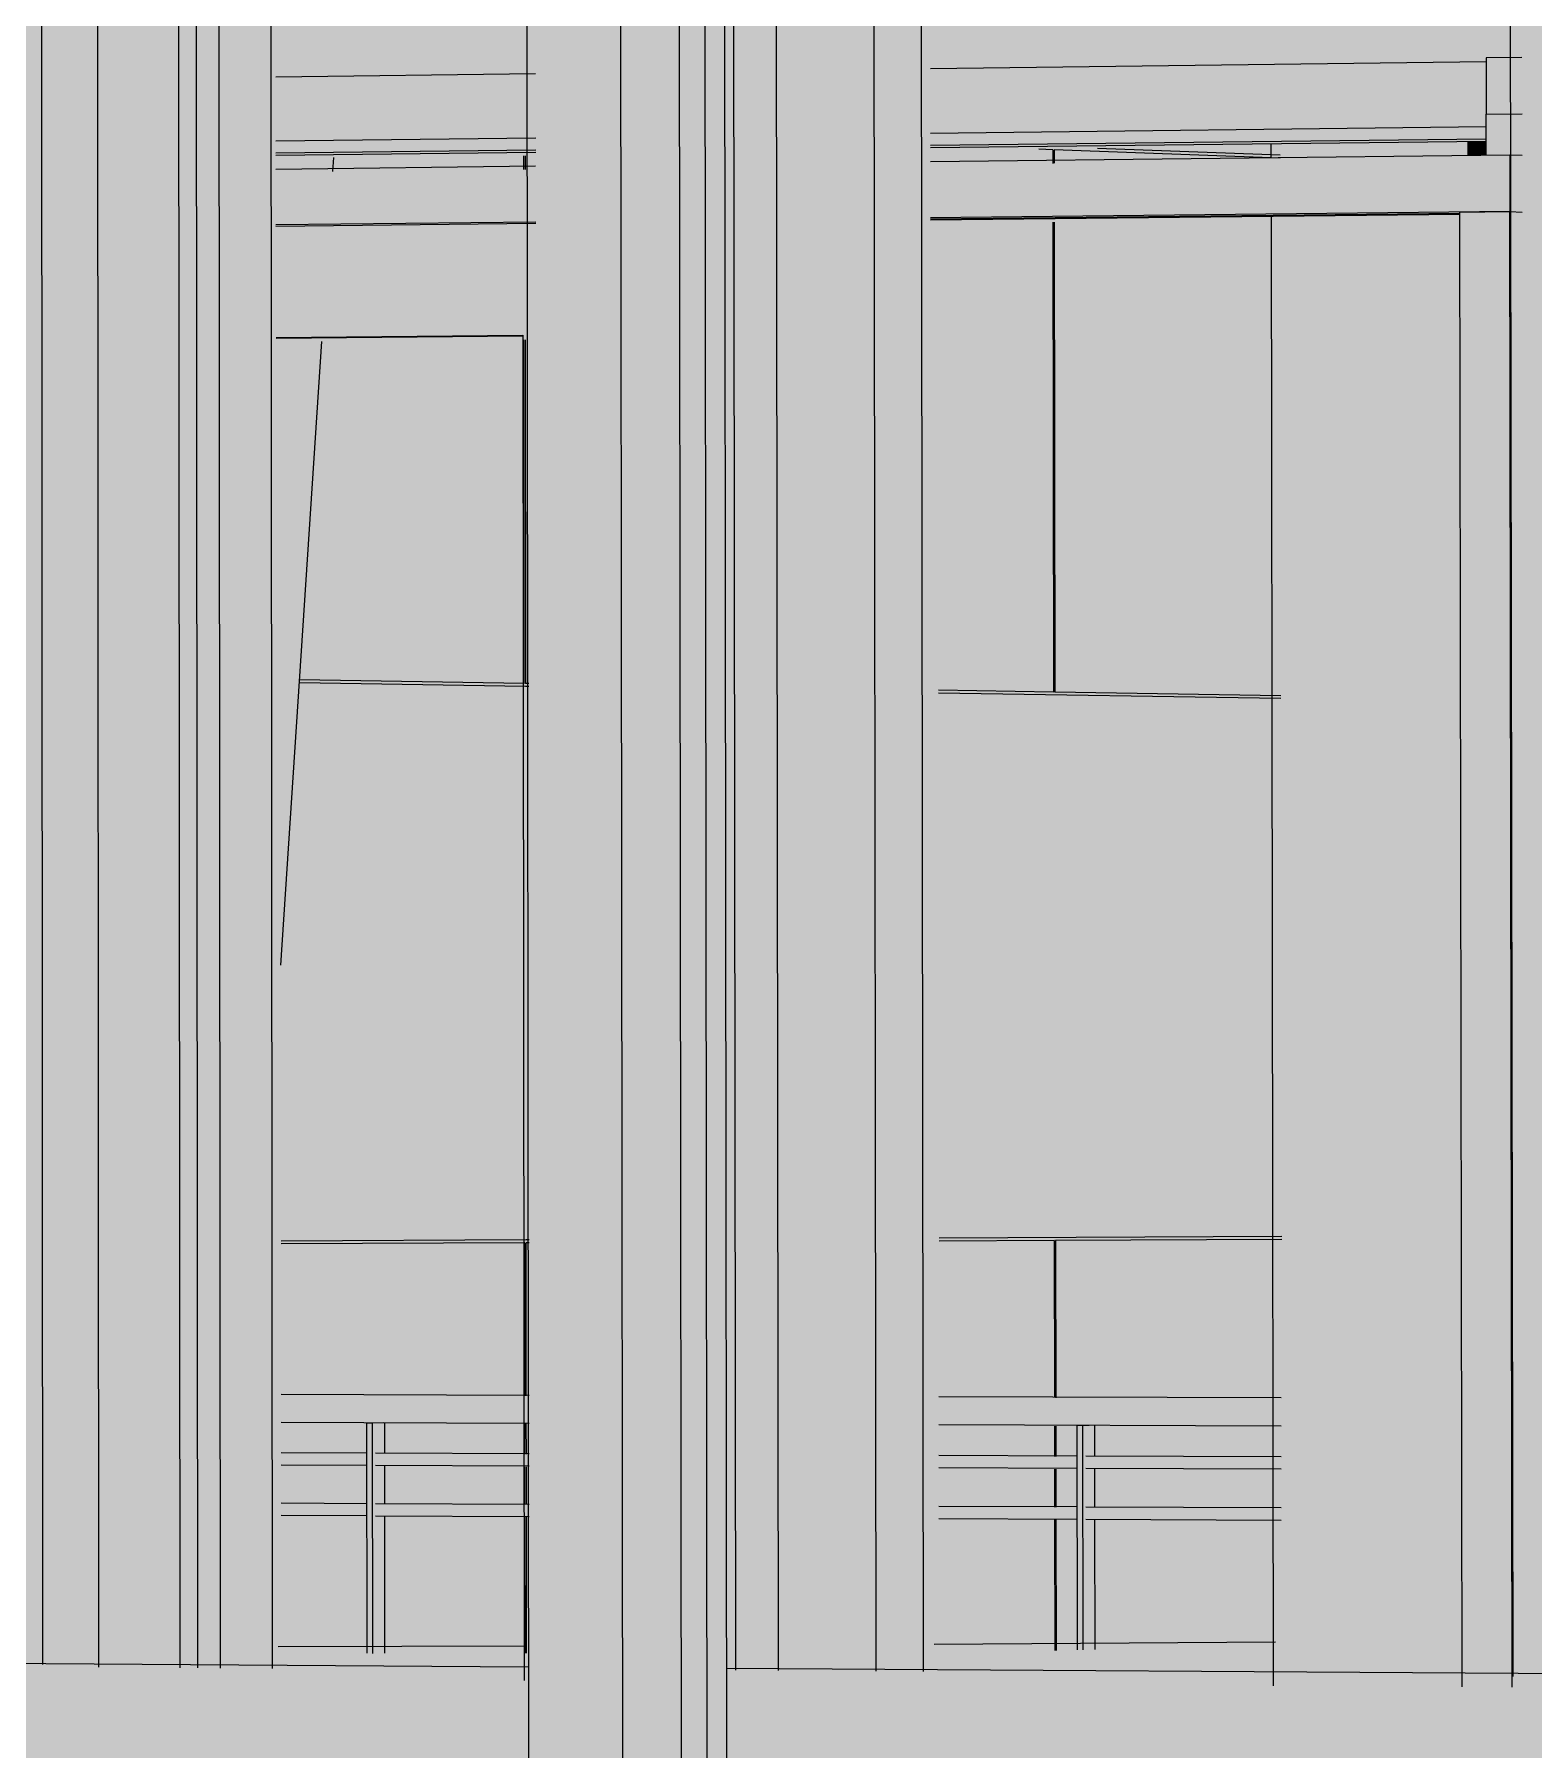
# Model space of a CAD drawing. Header units: inches. Extents: x 30764 to 30770, y -4780 to 4478.
# Drawn here: x 30764.21599 to 30764.2535, y -165.03145 to -164.98855 of the extents above; entities that cross this region are included whole.
import ezdxf

# ---------------------------------------------------------------- set-up
doc = ezdxf.new("R2010")
doc.units = ezdxf.units.IN
doc.header["$MEASUREMENT"] = 0
for name, color, linetype, lineweight in [('A-DOOR', 31, 'Continuous', 13), ('A-FLOR-HRAL', 11, 'Continuous', 9), ('A-GLAZ-CURT', 52, 'Continuous', 9), ('A-GLAZ-CWMG', 51, 'Continuous', 9), ('A-WALL-PATT', 111, 'Continuous', 13), ('L-SITE-WALL', 31, 'Continuous', 13), ('S-BEAM', 12, 'Continuous', 9), ('S-COLS', 52, 'Continuous', 9)]:
    doc.layers.add(name, color=color, linetype=linetype, lineweight=lineweight)

# ---------------------------------------------------------------- blocks, each defined once
blk = doc.blocks.new('FP_2-Entrance - Clinic')
at = {"layer": 'A-WALL-PATT', "lineweight": 9}
for p, q in [((30764.228236, -164.991925), (30764.228236, -164.991588)), ((30764.228271, -164.991589), (30764.228271, -164.991925)), ((30764.241471, -164.991434), (30764.241124, -164.991421)), ((30764.241471, -164.991434), (30764.241472, -164.991774)), ((30764.247157, -164.991642), (30764.241505, -164.991435)), ((30764.241505, -164.991435), (30764.241505, -164.991773)), ((30764.247157, -164.991572), (30764.242587, -164.991404)), ((30764.241473, -164.993245), (30764.241489, -165.004997)), ((30764.241507, -164.993245), (30764.241523, -165.004998)), ((30764.228249, -165.004783), (30764.22824, -164.996185)), ((30764.228275, -164.996184), (30764.228284, -165.004784)), ((30764.228284, -165.004856), (30764.222626, -165.004765)), ((30764.228249, -165.004783), (30764.22263, -165.004693)), ((30764.228363, -165.004785), (30764.228284, -165.004784)), ((30764.228363, -165.004857), (30764.228284, -165.004856)), ((30764.241489, -165.004997), (30764.23861, -165.004951)), ((30764.247177, -165.005159), (30764.23861, -165.005022)), ((30764.247177, -165.005089), (30764.241523, -165.004998)), ((30764.247197, -165.018617), (30764.238627, -165.018655)), ((30764.228297, -165.0187), (30764.222169, -165.018727)), ((30764.228262, -165.018772), (30764.222169, -165.0188)), ((30764.228265, -165.022601), (30764.228262, -165.018772)), ((30764.228376, -165.0187), (30764.228297, -165.0187)), ((30764.2283, -165.022601), (30764.228297, -165.018772)), ((30764.228376, -165.018772), (30764.228297, -165.018772)), ((30764.241507, -165.018713), (30764.238627, -165.018726)), ((30764.241507, -165.018713), (30764.241512, -165.022639)), ((30764.247197, -165.018687), (30764.241541, -165.018712)), ((30764.241541, -165.018712), (30764.241546, -165.022646)), ((30764.228267, -165.024055), (30764.228266, -165.023299)), ((30764.228302, -165.024055), (30764.228301, -165.023298)), ((30764.241513, -165.023355), (30764.241514, -165.024112)), ((30764.241547, -165.023355), (30764.241548, -165.024112)), ((30764.228268, -165.025319), (30764.228267, -165.024371)), ((30764.228303, -165.02532), (30764.228302, -165.024371)), ((30764.241515, -165.02443), (30764.241516, -165.025385)), ((30764.241548, -165.02443), (30764.24155, -165.025385)), ((30764.228272, -165.029037), (30764.228268, -165.025636)), ((30764.228307, -165.029038), (30764.228303, -165.025636)), ((30764.241517, -165.025703), (30764.241521, -165.02897)), ((30764.24155, -165.025703), (30764.241555, -165.02897))]:
    blk.add_line(p, q, dxfattribs=at)

msp = doc.modelspace()

# ---------------------------------------------------------------- hatches: boundary and pattern name
at = {"layer": 'A-DOOR', "lineweight": 5}
h = msp.add_hatch(color=256, dxfattribs=at)
h.paths.add_polyline_path([(30764.217634, -165.082455), (30764.217602, -165.033568), (30764.216224, -165.033556), (30764.216257, -165.08241)], flags=0)
h.paths.add_polyline_path([(30764.210558, -165.082225), (30764.210556, -165.077537), (30764.194051, -165.077038), (30764.194054, -165.081688), (30764.210507, -165.082223)], flags=0)
h.paths.add_polyline_path([(30764.2176, -165.029384), (30764.217563, -164.972245), (30764.216187, -164.972274), (30764.216222, -165.029374), (30764.216801, -165.029378)], flags=0)
h.paths.add_polyline_path([(30764.194054, -164.977365), (30764.210512, -164.977054), (30764.210508, -164.972394), (30764.194054, -164.972743), (30764.194054, -164.976206)], flags=0)
h = msp.add_hatch(color=256, dxfattribs=at)
h.paths.add_polyline_path([(30764.228595, -165.055462), (30764.228574, -165.033949), (30764.228254, -165.033946), (30764.228272, -165.052656), (30764.222085, -165.052545), (30764.222108, -165.055337), (30764.228508, -165.05546)], flags=0)
h.paths.add_polyline_path([(30764.22857, -165.029722), (30764.228509, -164.993279), (30764.222039, -164.99335), (30764.222041, -164.996131), (30764.228218, -164.996072), (30764.22825, -165.02972), (30764.228509, -165.029722)], flags=0)
at = {"layer": 'A-DOOR', "transparency": 33554496}
h = msp.add_hatch(color=256, dxfattribs=at)
h.paths.add_polyline_path([(30764.228272, -165.052644), (30764.228254, -165.033946), (30764.222071, -165.033892), (30764.222109, -165.052534), (30764.228261, -165.052644)], flags=0)
h.paths.add_polyline_path([(30764.22825, -165.02972), (30764.228218, -164.996078), (30764.222042, -164.996137), (30764.222067, -165.029678), (30764.228218, -165.02972)], flags=0)
at = {"layer": 'A-FLOR-HRAL', "lineweight": 5}
for points in [[(30764.228371, -165.022937), (30764.228344, -165.022581), (30764.222165, -165.022578), (30764.222165, -165.022916), (30764.228345, -165.022937)], [(30764.228371, -165.023287), (30764.228345, -165.022937), (30764.222165, -165.022916), (30764.222166, -165.023266), (30764.228345, -165.023287)], [(30764.247183, -165.023003), (30764.247183, -165.022643), (30764.238617, -165.022631), (30764.238618, -165.022973), (30764.246881, -165.023002)], [(30764.22432, -165.029037), (30764.224458, -165.029019), (30764.224453, -165.023279), (30764.224315, -165.023279), (30764.22432, -165.029037)], [(30764.247184, -165.023358), (30764.247183, -165.023003), (30764.238618, -165.022973), (30764.238618, -165.023326), (30764.246881, -165.023356)], [(30764.242089, -165.028948), (30764.242229, -165.02894), (30764.242221, -165.023345), (30764.242081, -165.023344), (30764.242089, -165.02894)], [(30764.228372, -165.024358), (30764.228345, -165.024041), (30764.222166, -165.024016), (30764.222167, -165.024332), (30764.228345, -165.024358)], [(30764.247185, -165.024436), (30764.247185, -165.024118), (30764.238619, -165.024083), (30764.23862, -165.024401), (30764.246881, -165.024435)], [(30764.228374, -165.025622), (30764.228345, -165.025306), (30764.222167, -165.025277), (30764.222168, -165.025592), (30764.228345, -165.025622)], [(30764.247187, -165.025713), (30764.247187, -165.025394), (30764.238621, -165.025354), (30764.238621, -165.025671), (30764.246881, -165.025711)], [(30764.224544, -165.029036), (30764.224765, -165.029019), (30764.224763, -165.025605), (30764.224541, -165.025604), (30764.224544, -165.029019)], [(30764.242311, -165.028947), (30764.242531, -165.02894), (30764.242527, -165.02569), (30764.242307, -165.025689), (30764.242311, -165.02894)], [(30764.222092, -165.029579), (30764.228281, -165.02952), (30764.228249, -165.02886), (30764.222091, -165.028917), (30764.222091, -165.029395)], [(30764.238501, -165.0295), (30764.247046, -165.029451), (30764.247045, -165.028767), (30764.238501, -165.028822), (30764.238501, -165.029482)], [(30764.228281, -165.029772), (30764.228249, -165.029552), (30764.222092, -165.029579), (30764.222092, -165.029728), (30764.228249, -165.029772)], [(30764.247047, -165.029905), (30764.247046, -165.029451), (30764.238501, -165.029524), (30764.238502, -165.029844), (30764.246735, -165.029903)]]:
    msp.add_hatch(color=256, dxfattribs=at).paths.add_polyline_path(points, flags=0)
h = msp.add_hatch(color=256, dxfattribs=at)
h.paths.add_polyline_path([(30764.224458, -165.029037), (30764.224544, -165.029019), (30764.224541, -165.025604), (30764.224455, -165.025603), (30764.224458, -165.029019)], flags=0)
h.paths.add_polyline_path([(30764.224531, -165.025288), (30764.224762, -165.025285), (30764.224761, -165.024343), (30764.224454, -165.024341), (30764.224454, -165.025288)], flags=0)
h.paths.add_polyline_path([(30764.22453, -165.024026), (30764.224761, -165.024023), (30764.224729, -165.023276), (30764.224453, -165.02328), (30764.224453, -165.024026)], flags=0)
h = msp.add_hatch(color=256, dxfattribs=at)
h.paths.add_polyline_path([(30764.242229, -165.028947), (30764.242311, -165.02894), (30764.242307, -165.025689), (30764.242225, -165.025689), (30764.242229, -165.02894)], flags=0)
h.paths.add_polyline_path([(30764.2423, -165.025371), (30764.242526, -165.025367), (30764.242525, -165.024417), (30764.242223, -165.024416), (30764.242224, -165.02537)], flags=0)
h.paths.add_polyline_path([(30764.242298, -165.024098), (30764.242525, -165.024095), (30764.242499, -165.023341), (30764.242221, -165.023345), (30764.242222, -165.024097)], flags=0)
at = {"layer": 'A-FLOR-HRAL', "lineweight": 5, "transparency": 33554466}
for points in [[(30764.22217, -165.029046), (30764.224544, -165.029019), (30764.224541, -165.025602), (30764.222168, -165.025591), (30764.22217, -165.029037)], [(30764.224544, -165.029036), (30764.228377, -165.029005), (30764.228345, -165.02562), (30764.224541, -165.025602), (30764.224544, -165.029019)], [(30764.224544, -165.029036), (30764.224582, -165.029019), (30764.224579, -165.025604), (30764.224541, -165.025604), (30764.224544, -165.029019)], [(30764.238625, -165.028971), (30764.242311, -165.02894), (30764.242307, -165.025688), (30764.238621, -165.02567), (30764.238625, -165.028958)], [(30764.242311, -165.028947), (30764.247192, -165.028902), (30764.247187, -165.025711), (30764.242307, -165.025688), (30764.242311, -165.02894)], [(30764.242311, -165.028947), (30764.242349, -165.02894), (30764.242345, -165.025689), (30764.242307, -165.025689), (30764.242311, -165.02894)]]:
    msp.add_hatch(color=256, dxfattribs=at).paths.add_polyline_path(points, flags=0)
at = {"layer": 'A-GLAZ-CURT', "transparency": 33554458}
for points in [[(30764.271992, -165.093803), (30764.271709, -164.964881), (30764.232105, -164.965837), (30764.232239, -165.092329), (30764.271705, -165.093792)], [(30764.228413, -165.092187), (30764.228293, -164.965929), (30764.19041, -164.966844), (30764.190393, -165.090777), (30764.228291, -165.092182)]]:
    msp.add_hatch(color=256, dxfattribs=at).paths.add_polyline_path(points, flags=0)
at = {"layer": 'A-GLAZ-CURT', "lineweight": 5, "transparency": 33554458}
h = msp.add_hatch(color=256, dxfattribs=at)
h.paths.add_polyline_path([(30764.216236, -165.087872), (30764.228441, -165.086594), (30764.22839, -165.033622), (30764.216204, -165.033499), (30764.216235, -165.085924)], flags=0)
h.paths.add_polyline_path([(30764.233409, -165.086074), (30764.234674, -165.085942), (30764.234615, -165.033685), (30764.233352, -165.033691), (30764.233409, -165.08596)], flags=0)
h.paths.add_polyline_path([(30764.234611, -165.029468), (30764.234543, -164.969981), (30764.233282, -164.969896), (30764.233348, -165.029458), (30764.234142, -165.029465)], flags=0)
h.paths.add_polyline_path([(30764.228386, -165.029419), (30764.228326, -164.969558), (30764.227262, -164.969485), (30764.216165, -164.969735), (30764.216201, -165.029321), (30764.228325, -165.029418)], flags=0)
h = msp.add_hatch(color=256, dxfattribs=at)
h.paths.add_polyline_path([(30764.238299, -165.085562), (30764.254934, -165.083821), (30764.254849, -165.03389), (30764.238235, -165.033722), (30764.238297, -165.083748)], flags=0)
h.paths.add_polyline_path([(30764.254841, -165.02963), (30764.254742, -164.971358), (30764.238157, -164.970228), (30764.23823, -165.029497), (30764.251514, -165.029604)], flags=0)
at = {"layer": 'A-GLAZ-CURT', "transparency": 33554458}
h = msp.add_hatch(color=256, dxfattribs=at)
h.paths.add_polyline_path([(30764.253081, -165.083551), (30764.252999, -165.033876), (30764.238254, -165.033748), (30764.238318, -165.083071), (30764.252893, -165.083545)], flags=0)
h.paths.add_polyline_path([(30764.22846, -165.08275), (30764.228413, -165.033662), (30764.220076, -165.03359), (30764.22011, -165.082479), (30764.228347, -165.082747)], flags=0)
h.paths.add_polyline_path([(30764.252992, -165.02962), (30764.252896, -164.971533), (30764.238178, -164.971845), (30764.238249, -165.029522), (30764.252894, -165.029619)], flags=0)
h.paths.add_polyline_path([(30764.228409, -165.029456), (30764.228348, -164.972053), (30764.220032, -164.972229), (30764.220073, -165.029401), (30764.228348, -165.029456)], flags=0)
at = {"layer": 'A-GLAZ-CURT', "lineweight": 5, "transparency": 33554458}
h = msp.add_hatch(color=256, dxfattribs=at)
h.paths.add_polyline_path([(30764.251757, -165.055908), (30764.251721, -165.034154), (30764.238464, -165.034036), (30764.238491, -165.055652), (30764.251654, -165.055906)], flags=0)
h.paths.add_polyline_path([(30764.251715, -165.029879), (30764.251655, -164.993027), (30764.238413, -164.993171), (30764.238459, -165.029789), (30764.251654, -165.029879)], flags=0)
at = {"layer": 'A-GLAZ-CWMG', "lineweight": 5}
for points in [[(30764.230773, -165.092496), (30764.230644, -164.965729), (30764.228292, -164.965786), (30764.228412, -165.092408)], [(30764.230773, -165.092496), (30764.232239, -165.092329), (30764.232105, -164.965837), (30764.230644, -164.965758), (30764.230773, -165.092451)], [(30764.232239, -165.092329), (30764.233375, -165.0922), (30764.233211, -164.965919), (30764.232105, -164.965837), (30764.232224, -165.078481)], [(30764.253212, -164.991578), (30764.25321, -164.990536), (30764.252312, -164.990547), (30764.252313, -164.991573), (30764.253178, -164.991577)], [(30764.238413, -164.993138), (30764.252905, -164.99298), (30764.252902, -164.991566), (30764.238411, -164.991734)], [(30764.222039, -164.993316), (30764.228535, -164.993245), (30764.228509, -164.991849), (30764.222038, -164.991924)], [(30764.222039, -164.99335), (30764.228535, -164.993256), (30764.228509, -164.993246), (30764.222039, -164.993316)], [(30764.238413, -164.993171), (30764.251655, -164.993019), (30764.251654, -164.992994), (30764.238413, -164.993138)]]:
    msp.add_hatch(color=256, dxfattribs=at).paths.add_polyline_path(points, flags=0)
h = msp.add_hatch(color=256, dxfattribs=at)
h.paths.add_polyline_path([(30764.214973, -165.088353), (30764.216235, -165.08822), (30764.216202, -165.033495), (30764.214942, -165.033482), (30764.214968, -165.078555)], flags=0)
h.paths.add_polyline_path([(30764.2162, -165.029318), (30764.216164, -164.969736), (30764.214906, -164.969764), (30764.21494, -165.029308)], flags=0)
h = msp.add_hatch(color=256, dxfattribs=at)
h.paths.add_polyline_path([(30764.234674, -165.085942), (30764.234615, -165.033685), (30764.233353, -165.033693), (30764.233418, -165.085899)], flags=0)
h.paths.add_polyline_path([(30764.234611, -165.029468), (30764.234543, -164.969981), (30764.233284, -164.970009), (30764.233349, -165.02946), (30764.234142, -165.029465)], flags=0)
h = msp.add_hatch(color=256, dxfattribs=at)
h.paths.add_polyline_path([(30764.237114, -165.086025), (30764.237052, -165.033706), (30764.234615, -165.033693), (30764.234674, -165.085942), (30764.235281, -165.085962)], flags=0)
h.paths.add_polyline_path([(30764.237047, -165.029485), (30764.236975, -164.969928), (30764.234543, -164.969981), (30764.234611, -165.029468), (30764.234675, -165.029469)], flags=0)
h = msp.add_hatch(color=256, dxfattribs=at)
h.paths.add_polyline_path([(30764.237114, -165.086025), (30764.238297, -165.0859), (30764.238232, -165.033718), (30764.237052, -165.033706), (30764.237105, -165.078598)], flags=0)
h.paths.add_polyline_path([(30764.238227, -165.029494), (30764.238154, -164.970008), (30764.236975, -164.969928), (30764.237047, -165.029485)], flags=0)
h = msp.add_hatch(color=256, dxfattribs=at)
h.paths.add_polyline_path([(30764.254934, -165.083821), (30764.254849, -165.03389), (30764.252997, -165.033874), (30764.253079, -165.083761), (30764.253736, -165.083782)], flags=0)
h.paths.add_polyline_path([(30764.254841, -165.02963), (30764.254742, -164.971358), (30764.252893, -164.971397), (30764.25299, -165.029618)], flags=0)
h = msp.add_hatch(color=256, dxfattribs=at)
h.paths.add_polyline_path([(30764.219678, -165.082521), (30764.219643, -165.033586), (30764.217602, -165.033568), (30764.217634, -165.082455)], flags=0)
h.paths.add_polyline_path([(30764.21964, -165.029397), (30764.2196, -164.972202), (30764.217563, -164.972245), (30764.2176, -165.029384)], flags=0)
h = msp.add_hatch(color=256, dxfattribs=at)
h.paths.add_polyline_path([(30764.219678, -165.082521), (30764.22011, -165.082479), (30764.220076, -165.03359), (30764.219643, -165.033586), (30764.219678, -165.082487)], flags=0)
h.paths.add_polyline_path([(30764.220073, -165.029401), (30764.220032, -164.972229), (30764.2196, -164.972223), (30764.21964, -165.029397), (30764.220031, -165.0294)], flags=0)
h = msp.add_hatch(color=256, dxfattribs=at)
h.paths.add_polyline_path([(30764.22011, -165.082479), (30764.22198, -165.082297), (30764.221942, -165.033609), (30764.220076, -165.03359), (30764.220108, -165.078663)], flags=0)
h.paths.add_polyline_path([(30764.221939, -165.029415), (30764.221895, -164.972347), (30764.220032, -164.972229), (30764.220073, -165.029401), (30764.221142, -165.029409)], flags=0)
at = {"layer": 'A-GLAZ-CWMG'}
for points in [[(30764.252312, -164.990547), (30764.25321, -164.990536), (30764.253178, -164.989125), (30764.252309, -164.989136)], [(30764.253214, -164.992991), (30764.253212, -164.991578), (30764.252902, -164.991566), (30764.252905, -164.99298), (30764.253178, -164.992989)]]:
    msp.add_hatch(color=256, dxfattribs=at).paths.add_polyline_path(points, flags=0)
at = {"layer": 'A-GLAZ-CWMG', "lineweight": 5}
h = msp.add_hatch(color=256, dxfattribs=at)
h.paths.add_polyline_path([(30764.253009, -165.055992), (30764.252973, -165.034164), (30764.251721, -165.034153), (30764.251756, -165.055968)], flags=0)
h.paths.add_polyline_path([(30764.252966, -165.029887), (30764.252905, -164.99298), (30764.251654, -164.992994), (30764.251714, -165.029879), (30764.251797, -165.029879)], flags=0)
h = msp.add_hatch(color=256, dxfattribs=at)
h.paths.add_polyline_path([(30764.253009, -165.055992), (30764.253319, -165.055973), (30764.253282, -165.034167), (30764.252973, -165.034164), (30764.253004, -165.052982)], flags=0)
h.paths.add_polyline_path([(30764.253275, -165.02989), (30764.253214, -164.992991), (30764.252905, -164.99298), (30764.252966, -165.029887), (30764.253177, -165.029889)], flags=0)
at = {"layer": 'S-BEAM', "lineweight": 5}
h = msp.add_hatch(color=256, dxfattribs=at)
h.paths.add_polyline_path([(30764.222036, -164.989291), (30764.228532, -164.989207), (30764.228509, -164.988117), (30764.222036, -164.988203), (30764.222036, -164.988617)], flags=0)
h.paths.add_polyline_path([(30764.238409, -164.98908), (30764.253208, -164.98889), (30764.253179, -164.987787), (30764.238407, -164.987984), (30764.238408, -164.988617)], flags=0)
h = msp.add_hatch(color=256, dxfattribs=at)
h.paths.add_polyline_path([(30764.222037, -164.989424), (30764.228532, -164.98932), (30764.228509, -164.989208), (30764.222036, -164.989291), (30764.222037, -164.989423)], flags=0)
h.paths.add_polyline_path([(30764.238409, -164.989215), (30764.253208, -164.989006), (30764.253179, -164.988891), (30764.238409, -164.98908), (30764.238409, -164.989214)], flags=0)
h = msp.add_hatch(color=256, dxfattribs=at)
h.paths.add_polyline_path([(30764.222038, -164.989556), (30764.228533, -164.989474), (30764.228509, -164.989341), (30764.222037, -164.989424)], flags=0)
h.paths.add_polyline_path([(30764.238411, -164.989348), (30764.252312, -164.989153), (30764.252311, -164.989137), (30764.253209, -164.989099), (30764.253179, -164.989026), (30764.238409, -164.989215)], flags=0)
h = msp.add_hatch(color=256, dxfattribs=at)
h.paths.add_polyline_path([(30764.222038, -164.98961), (30764.228533, -164.9895), (30764.22851, -164.989474), (30764.222038, -164.989583), (30764.222038, -164.989609)], flags=0)
h.paths.add_polyline_path([(30764.238411, -164.989402), (30764.246934, -164.989267), (30764.246934, -164.98924), (30764.238411, -164.989375), (30764.238411, -164.989401)], flags=0)
h.paths.add_polyline_path([(30764.251858, -164.989231), (30764.252312, -164.989199), (30764.252312, -164.989171), (30764.251858, -164.989204), (30764.251858, -164.989231)], flags=0)
h = msp.add_hatch(color=256, dxfattribs=at)
h.paths.add_polyline_path([(30764.222039, -164.991212), (30764.228535, -164.991134), (30764.22851, -164.989528), (30764.222038, -164.98961), (30764.222039, -164.991094)], flags=0)
h.paths.add_polyline_path([(30764.238413, -164.991016), (30764.252315, -164.990826), (30764.252312, -164.989225), (30764.238411, -164.989402), (30764.238412, -164.990783)], flags=0)
h = msp.add_hatch(color=256, dxfattribs=at)
h.paths.add_polyline_path([(30764.222039, -164.991513), (30764.228535, -164.991437), (30764.22851, -164.991134), (30764.222039, -164.991212)], flags=0)
h.paths.add_polyline_path([(30764.238413, -164.991321), (30764.252315, -164.991157), (30764.252314, -164.990851), (30764.238413, -164.991016)], flags=0)
h = msp.add_hatch(color=256, dxfattribs=at)
h.paths.add_polyline_path([(30764.222039, -164.991572), (30764.228535, -164.991496), (30764.22851, -164.991437), (30764.222039, -164.991513)], flags=0)
h.paths.add_polyline_path([(30764.238413, -164.99138), (30764.252315, -164.991217), (30764.252314, -164.991157), (30764.238413, -164.991321)], flags=0)
h = msp.add_hatch(color=256, dxfattribs=at)
h.paths.add_polyline_path([(30764.348629, -164.99589), (30764.348622, -164.995329), (30764.34673, -164.99526), (30764.346732, -164.995822), (30764.348622, -164.99589)], flags=0)
h.paths.add_polyline_path([(30764.301254, -164.994204), (30764.301249, -164.993596), (30764.298038, -164.993478), (30764.29804, -164.99409), (30764.301249, -164.994204)], flags=0)
h.paths.add_polyline_path([(30764.288442, -164.993748), (30764.28844, -164.993127), (30764.285046, -164.993003), (30764.283013, -164.993024), (30764.283014, -164.993555), (30764.288274, -164.993742)], flags=0)
h.paths.add_polyline_path([(30764.279968, -164.993447), (30764.279964, -164.993057), (30764.277612, -164.993082), (30764.277612, -164.993363), (30764.279964, -164.993446)], flags=0)
h.paths.add_polyline_path([(30764.272625, -164.993185), (30764.272625, -164.993134), (30764.271988, -164.993163), (30764.272562, -164.993183)], flags=0)
h.paths.add_polyline_path([(30764.238594, -164.991807), (30764.247157, -164.991709), (30764.247157, -164.991616), (30764.241655, -164.991415), (30764.238593, -164.99145), (30764.238593, -164.991639)], flags=0)
h.paths.add_polyline_path([(30764.228672, -164.991621), (30764.228647, -164.991566), (30764.227496, -164.991579), (30764.228647, -164.99162)], flags=0)
for points in [[(30764.228364, -165.005509), (30764.228355, -165.004827), (30764.222628, -165.004735), (30764.222583, -165.005422), (30764.228355, -165.005509)], [(30764.247178, -165.005793), (30764.247177, -165.005129), (30764.23861, -165.004992), (30764.238611, -165.005664), (30764.246901, -165.005788)], [(30764.238628, -165.019364), (30764.247198, -165.019317), (30764.247197, -165.018653), (30764.238627, -165.018691)], [(30764.222169, -165.019454), (30764.228377, -165.01942), (30764.228355, -165.018737), (30764.222169, -165.018765)]]:
    msp.add_hatch(color=256, dxfattribs=at).paths.add_polyline_path(points, flags=0)
h = msp.add_hatch(color=256, dxfattribs=at)
h.paths.add_polyline_path([(30764.307994, -165.033598), (30764.307984, -165.030303), (30764.276787, -165.03009), (30764.276795, -165.033337), (30764.307719, -165.033596)], flags=0)
h.paths.add_polyline_path([(30764.271862, -165.033296), (30764.271854, -165.030057), (30764.233306, -165.029794), (30764.23331, -165.032974), (30764.271709, -165.033295)], flags=0)
h.paths.add_polyline_path([(30764.228358, -165.032933), (30764.228355, -165.029761), (30764.192796, -165.029518), (30764.192795, -165.032636), (30764.228293, -165.032932)], flags=0)
h.paths.add_polyline_path([(30764.186615, -165.032584), (30764.186601, -165.029476), (30764.151507, -165.029237), (30764.151503, -165.032291), (30764.186601, -165.032584)], flags=0)
h.paths.add_polyline_path([(30764.070946, -165.031619), (30764.070956, -165.028688), (30764.041355, -165.028487), (30764.041342, -165.031371), (30764.070748, -165.031617)], flags=0)
h.paths.add_polyline_path([(30763.853747, -165.029805), (30763.853772, -165.027209), (30763.833613, -165.027072), (30763.833586, -165.029636), (30763.853266, -165.029801)], flags=0)
h = msp.add_hatch(color=256, dxfattribs=at)
h.paths.add_polyline_path([(30764.307984, -165.030303), (30764.308039, -165.030076), (30764.308094, -165.030039), (30764.276787, -165.02983), (30764.276787, -165.03009), (30764.307719, -165.030301)], flags=0)
h.paths.add_polyline_path([(30764.271854, -165.030057), (30764.271854, -165.029797), (30764.233306, -165.029539), (30764.233306, -165.029794), (30764.271709, -165.030056)], flags=0)
h.paths.add_polyline_path([(30764.228355, -165.029761), (30764.228355, -165.029506), (30764.192922, -165.029269), (30764.192859, -165.029303), (30764.192813, -165.029395), (30764.192796, -165.029518), (30764.228293, -165.02976)], flags=0)
h.paths.add_polyline_path([(30764.186616, -165.029476), (30764.186601, -165.029227), (30764.151507, -165.029024), (30764.151507, -165.029237), (30764.186601, -165.029476)], flags=0)
h.paths.add_polyline_path([(30764.070956, -165.028688), (30764.070957, -165.028453), (30764.041355, -165.028283), (30764.041355, -165.028487), (30764.070748, -165.028687)], flags=0)
h.paths.add_polyline_path([(30763.853772, -165.027209), (30763.853773, -165.027001), (30763.833614, -165.026894), (30763.833613, -165.027072), (30763.853265, -165.027205)], flags=0)
at = {"layer": 'S-COLS', "lineweight": 5}
h = msp.add_hatch(color=256, dxfattribs=at)
h.paths.add_polyline_path([(30764.246938, -164.991636), (30764.251862, -164.991568), (30764.251861, -164.991222), (30764.246937, -164.99128), (30764.246938, -164.991568)], flags=0)
h.paths.add_polyline_path([(30764.246937, -164.990915), (30764.251861, -164.990826), (30764.251858, -164.989177), (30764.246934, -164.98924), (30764.246937, -164.990783)], flags=0)
for points in [[(30764.222147, -164.991994), (30764.223461, -164.991979), (30764.223484, -164.991625), (30764.222147, -164.99164), (30764.222147, -164.991896)], [(30764.251862, -164.99158), (30764.252004, -164.991568), (30764.252004, -164.991221), (30764.251861, -164.991222), (30764.251862, -164.991568)], [(30764.252006, -164.991578), (30764.252307, -164.991568), (30764.252306, -164.991218), (30764.252006, -164.991221), (30764.252006, -164.991568)], [(30764.252307, -164.991575), (30764.252318, -164.991568), (30764.252307, -164.991568)], [(30764.222162, -165.011829), (30764.223183, -164.996231), (30764.22215, -164.996241), (30764.222154, -165.000748)]]:
    msp.add_hatch(color=256, dxfattribs=at).paths.add_polyline_path(points, flags=0)
h = msp.add_hatch(color=256, dxfattribs=at)
h.paths.add_polyline_path([(30764.251759, -165.055864), (30764.251724, -165.034156), (30764.247001, -165.034115), (30764.247033, -165.055773), (30764.251657, -165.055862)], flags=0)
h.paths.add_polyline_path([(30764.251717, -165.029882), (30764.251657, -164.993054), (30764.24694, -164.993106), (30764.246995, -165.02985), (30764.251657, -165.029882)], flags=0)

# ---------------------------------------------------------------- linework, layer by layer
at = {"layer": 'A-DOOR'}
for p, q in [((30764.217563, -164.972245), (30764.2176, -165.029384)), ((30764.228535, -164.993279), (30764.222039, -164.99335)), ((30764.222041, -164.996131), (30764.228218, -164.996072)), ((30764.228218, -164.996078), (30764.222042, -164.996137)), ((30764.222042, -164.996147), (30764.228218, -164.996088)), ((30764.228218, -164.996095), (30764.222042, -164.996154)), ((30764.228218, -164.996072), (30764.22825, -165.02972))]:
    msp.add_line(p, q, dxfattribs=at)
at = {"layer": 'A-FLOR-HRAL'}
for p, q in [((30764.222165, -165.022558), (30764.228371, -165.022578)), ((30764.238617, -165.022613), (30764.247183, -165.022641)), ((30764.228371, -165.02329), (30764.222166, -165.023267)), ((30764.224453, -165.023279), (30764.224315, -165.023279)), ((30764.22432, -165.029038), (30764.224315, -165.023279)), ((30764.224731, -165.023276), (30764.224453, -165.023279)), ((30764.224458, -165.029039), (30764.224453, -165.023279)), ((30764.224761, -165.024027), (30764.224761, -165.023276)), ((30764.247184, -165.023359), (30764.238618, -165.023327)), ((30764.242221, -165.023345), (30764.242081, -165.023344)), ((30764.242089, -165.028948), (30764.242081, -165.023344)), ((30764.242378, -165.023343), (30764.242221, -165.023345)), ((30764.242229, -165.028947), (30764.242221, -165.023345)), ((30764.242525, -165.024099), (30764.242524, -165.023341)), ((30764.222166, -165.024016), (30764.224316, -165.024025)), ((30764.22453, -165.024026), (30764.228372, -165.024042)), ((30764.238619, -165.024083), (30764.242082, -165.024097)), ((30764.242298, -165.024098), (30764.247185, -165.024118)), ((30764.224316, -165.024341), (30764.222167, -165.024332)), ((30764.228372, -165.024358), (30764.224531, -165.024342)), ((30764.224762, -165.025289), (30764.224761, -165.024343)), ((30764.242083, -165.024415), (30764.23862, -165.024401)), ((30764.247185, -165.024436), (30764.242298, -165.024416)), ((30764.242526, -165.025372), (30764.242525, -165.024417)), ((30764.222167, -165.025277), (30764.224317, -165.025287)), ((30764.224531, -165.025288), (30764.228373, -165.025306)), ((30764.238621, -165.025354), (30764.242084, -165.02537)), ((30764.2423, -165.025371), (30764.247187, -165.025394)), ((30764.224317, -165.025603), (30764.222168, -165.025592)), ((30764.228374, -165.025622), (30764.224532, -165.025604)), ((30764.224765, -165.029035), (30764.224763, -165.025605)), ((30764.242085, -165.025688), (30764.238621, -165.025671)), ((30764.247187, -165.025713), (30764.2423, -165.025689)), ((30764.242531, -165.028945), (30764.242527, -165.02569)), ((30764.222091, -165.028869), (30764.22828, -165.028847)), ((30764.238501, -165.028809), (30764.247045, -165.02875))]:
    msp.add_line(p, q, dxfattribs=at)
at = {"layer": 'A-GLAZ-CURT'}
for p, q in [((30764.232105, -164.965837), (30764.232239, -165.092329)), ((30764.232888, -165.092255), (30764.232752, -164.965885)), ((30764.233464, -164.970005), (30764.23353, -165.029461)), ((30764.234611, -165.029468), (30764.234543, -164.969981)), ((30764.220032, -164.972229), (30764.220073, -165.029401)), ((30764.220648, -165.029405), (30764.220606, -164.972266)), ((30764.251655, -164.993027), (30764.238413, -164.993171)), ((30764.238414, -164.993186), (30764.251655, -164.993042))]:
    msp.add_line(p, q, dxfattribs=at)
at = {"layer": 'A-GLAZ-CWMG'}
for p, q in [((30764.228292, -164.965786), (30764.228412, -165.092408)), ((30764.230773, -165.092496), (30764.230644, -164.965729)), ((30764.233237, -164.965921), (30764.233375, -165.0922)), ((30764.216164, -164.969736), (30764.2162, -165.029318)), ((30764.236975, -164.969928), (30764.237047, -165.029485)), ((30764.238154, -164.970008), (30764.238227, -165.029494)), ((30764.25299, -165.029618), (30764.252893, -164.971397)), ((30764.217563, -164.972245), (30764.2176, -165.029384)), ((30764.21964, -165.029397), (30764.2196, -164.972202)), ((30764.221895, -164.972347), (30764.221939, -165.029415)), ((30764.253208, -164.989125), (30764.252309, -164.989136)), ((30764.252309, -164.989136), (30764.252312, -164.990547)), ((30764.252312, -164.990547), (30764.25321, -164.990536)), ((30764.252312, -164.990547), (30764.25321, -164.990536)), ((30764.252313, -164.991573), (30764.252312, -164.990547)), ((30764.252902, -164.991566), (30764.238411, -164.991734)), ((30764.253212, -164.991578), (30764.252902, -164.991566)), ((30764.252902, -164.991566), (30764.252905, -164.99298)), ((30764.228534, -164.991848), (30764.222038, -164.991924)), ((30764.228535, -164.993245), (30764.222039, -164.993316)), ((30764.252905, -164.99298), (30764.238413, -164.993138)), ((30764.251655, -164.993054), (30764.238414, -164.993198)), ((30764.251654, -164.992994), (30764.252905, -164.99298)), ((30764.251714, -165.029879), (30764.251654, -164.992994)), ((30764.252905, -164.99298), (30764.253214, -164.992991)), ((30764.252905, -164.99298), (30764.253214, -164.992991)), ((30764.252966, -165.029887), (30764.252905, -164.99298))]:
    msp.add_line(p, q, dxfattribs=at)
at = {"layer": 'S-BEAM'}
for p, q in [((30764.238411, -164.989402), (30764.252312, -164.989225)), ((30764.222038, -164.98961), (30764.228533, -164.989527)), ((30764.222039, -164.991212), (30764.228535, -164.991134)), ((30764.238413, -164.991016), (30764.252315, -164.990851)), ((30764.238413, -164.991321), (30764.252315, -164.991157)), ((30764.222039, -164.991513), (30764.228535, -164.991437)), ((30764.222039, -164.991572), (30764.228535, -164.991496)), ((30764.238413, -164.99138), (30764.252315, -164.991217)), ((30764.195193, -165.029153), (30764.228359, -165.029373)), ((30764.233311, -165.029406), (30764.271863, -165.029661))]:
    msp.add_line(p, q, dxfattribs=at)
at = {"layer": 'S-COLS'}
for p, q in [((30764.223461, -164.991979), (30764.223484, -164.991625)), ((30764.246938, -164.991636), (30764.246937, -164.99128)), ((30764.251862, -164.99158), (30764.251861, -164.991222)), ((30764.252004, -164.991578), (30764.252004, -164.991221)), ((30764.246995, -165.02985), (30764.24694, -164.993106)), ((30764.222162, -165.011829), (30764.223183, -164.996231))]:
    msp.add_line(p, q, dxfattribs=at)

# ---------------------------------------------------------------- block references
at = {"layer": 'L-SITE-WALL', "lineweight": 9}
msp.add_blockref('FP_2-Entrance - Clinic', (0, 0), dxfattribs=at)

doc.saveas('drawing.dxf')
